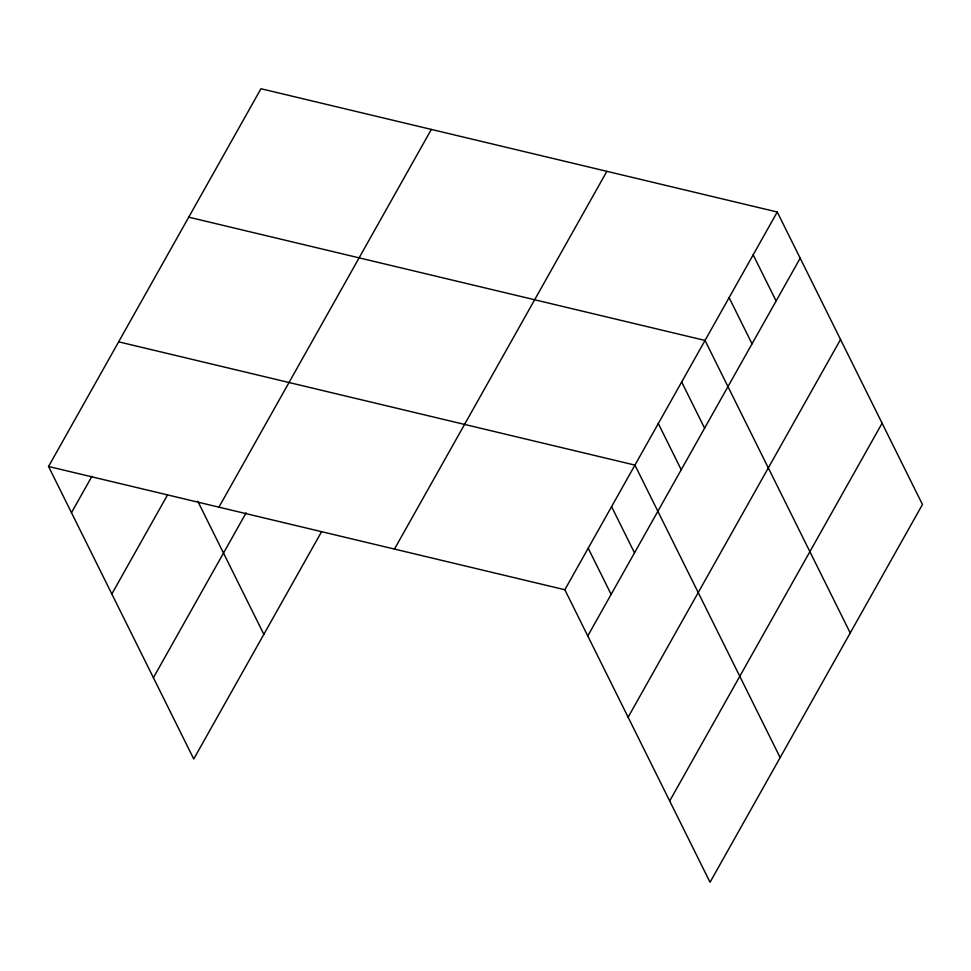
<?xml version="1.0" encoding="UTF-8"?>
<svg xmlns="http://www.w3.org/2000/svg" width="971" height="971" viewBox="0 0 971 971"><rect width="100%" height="100%" fill="white"/><g stroke="black" fill="none" stroke-linecap="round" stroke-linejoin="round"><path stroke-width="1.46" d="M48.55 466.493L260.956 88.737L777.249 212.006L922.45 504.507L710.044 882.263L564.843 589.749L48.55 466.493L193.751 758.994L321.535 531.756M71.478 512.688L91.929 476.324M111.835 593.973L167.328 495.283M218.924 507.165L431.33 129.422M153.406 677.709L246.136 512.809M394.469 549.076L606.875 171.321M564.843 589.749L777.249 212.006M587.771 635.944L800.177 258.201M628.116 717.229L840.534 339.486M669.687 800.978L882.105 423.222M188.738 217.176L705.031 340.433L850.232 632.946M118.644 341.828L634.937 465.097L780.138 757.598M753.168 254.815L776.108 301.01M729.1 297.624L752.027 343.819M681.666 381.991L704.594 428.187M658.302 423.538L681.229 469.733M611.572 506.644L634.5 552.839M588.208 548.202L611.135 594.398M197.768 501.218L263.845 634.342"/></g></svg>
